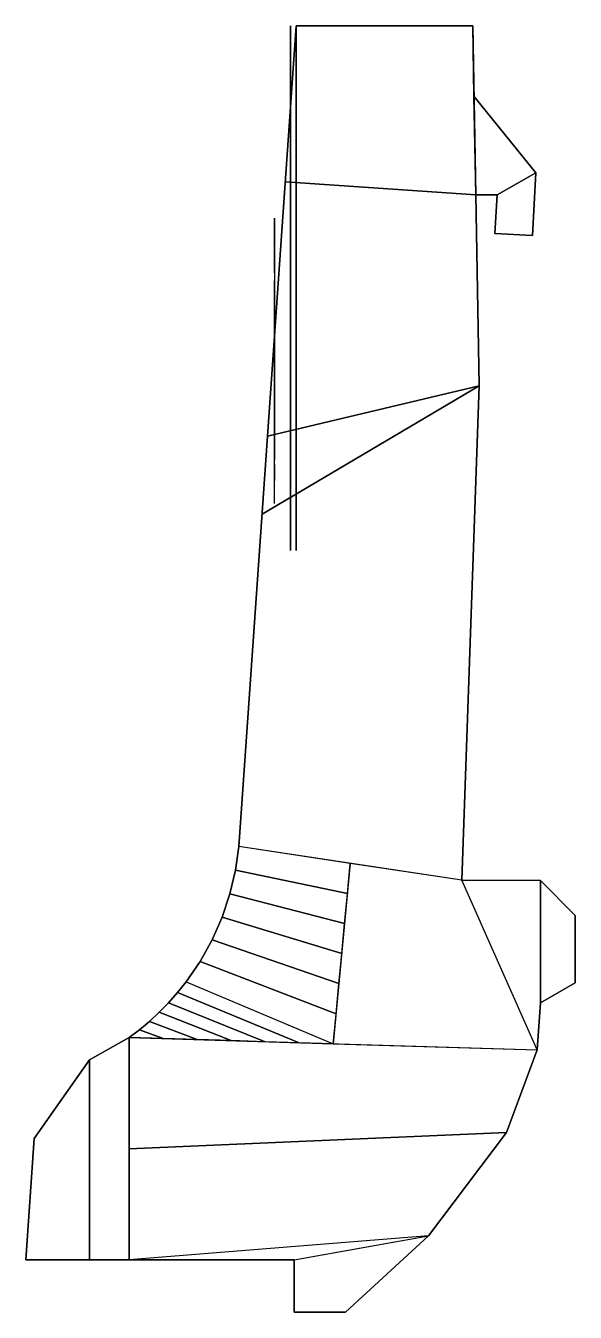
# Model space of a CAD drawing. Header units: millimetres. Extents: x -12.5 to 15.9, y -45.1 to 21.1.
import ezdxf

# ---------------------------------------------------------------- set-up
doc = ezdxf.new("R2010")
doc.units = ezdxf.units.MM
for name, color, linetype in [('ACESSORIOS', 1, 'Continuous'), ('AUX', 3, 'Continuous'), ('CINZA', 9, 'Continuous'), ('PRETO', 28, 'Continuous')]:
    doc.layers.add(name, color=color, linetype=linetype)

msp = doc.modelspace()

# ---------------------------------------------------------------- linework, layer by layer
at = {"layer": 'ACESSORIOS'}
for p, q in [((-1.479, -21.145, 0), (1.479, 21.145, 0)), ((4.266, -22.013, 8.375), (3.384, -31.305, 8.375)), ((-7.134, -30.986, 8.375), (3.384, -31.305, 8.375))]:
    msp.add_line(p, q, dxfattribs=at)
for points in [[(1.479, 21.145, -8.375), (10.576, 21.145, -8.375), (10.728, 12.425, -8.375), (0.917, 13.111, -8.375)], [(1.479, 21.145, 8.375), (10.576, 21.145, 8.375), (10.728, 12.425, 8.375), (0.917, 13.111, 8.375)], [(10.576, 21.145, 8.375), (10.639, 17.509, 8.375), (10.639, 17.509, -8.375), (10.576, 21.145, -8.375)], [(10.639, 17.509, -8.375), (13.83, 13.565, -8.375), (13.83, 13.565, 8.375), (10.639, 17.509, 8.375)], [(10.639, 17.509, -8.375), (13.83, 13.565, -8.375), (11.829, 12.425, -8.375), (10.728, 12.425, -8.375)], [(13.83, 13.565, 8.375), (10.639, 17.509, 8.375), (10.728, 12.425, 8.375), (11.829, 12.425, 8.375)], [(11.719, 10.446, 8.375), (13.651, 10.339, 8.375), (13.83, 13.565, 8.375), (11.829, 12.425, 8.375)], [(11.829, 12.425, -8.375), (13.83, 13.565, -8.375), (13.651, 10.339, -8.375), (11.719, 10.446, -8.375)], [(13.83, 13.565, -8.375), (11.829, 12.425, -8.375), (11.719, 10.446, -8.375), (13.651, 10.339, -8.375)], [(13.83, 13.565, 8.375), (11.829, 12.425, 8.375), (11.719, 10.446, 8.375), (13.651, 10.339, 8.375)], [(13.651, 10.339, -8.375), (13.83, 13.565, -8.375), (13.83, 13.565, 8.375), (13.651, 10.339, 8.375)], [(0.917, 13.111, -8.375), (10.728, 12.425, -8.375), (10.9, 2.594, -8.375), (-0.281, -4.017, -8.375)], [(0.917, 13.111, 8.375), (10.728, 12.425, 8.375), (10.9, 2.594, 8.375), (0, 0, 8.375)], [(11.829, 12.425, 8.375), (10.728, 12.425, 8.375), (10.728, 12.425, -8.375), (11.829, 12.425, -8.375)], [(10.728, 12.425, 8.375), (10.9, 2.594, 8.375), (10.9, 2.594, -8.375), (10.728, 12.425, -8.375)], [(11.719, 10.446, -8.375), (11.829, 12.425, -8.375), (11.829, 12.425, 8.375), (11.719, 10.446, 8.375)], [(11.719, 10.446, -8.375), (13.651, 10.339, -8.375), (13.651, 10.339, 8.375), (11.719, 10.446, 8.375)], [(10.9, 2.594, -8.375), (10.01, -22.881, -8.375), (-1.479, -21.145, -8.375), (-0.281, -4.017, -8.375)], [(10.9, 2.594, 8.375), (10.01, -22.881, 8.375), (-1.479, -21.145, 8.375), (0, 0, 8.375)], [(10.01, -22.881, 8.375), (10.9, 2.594, 8.375), (10.9, 2.594, -8.375), (10.01, -22.881, -8.375)], [(10.01, -22.881, 8.375), (4.266, -22.013, 8.375), (3.384, -31.305, 8.375), (13.901, -31.623, 8.375)], [(10.01, -22.881, -8.375), (4.266, -22.013, -8.375), (3.384, -31.305, -8.375), (13.901, -31.623, -8.375)], [(10.01, -22.881, -8.375), (14.065, -22.891, -8.375), (14.065, -22.891, 8.375), (10.01, -22.881, 8.375)], [(10.01, -22.881, 8.375), (14.065, -22.891, 8.375), (14.071, -29.193, 8.375), (13.901, -31.623, 8.375)], [(10.01, -22.881, -8.375), (14.065, -22.891, -8.375), (14.071, -29.193, -8.375), (13.901, -31.623, -8.375)], [(14.065, -22.891, 8.375), (15.863, -24.692, 8.375), (15.86, -28.163, 8.375), (14.071, -29.193, 8.375)], [(14.065, -22.891, -8.375), (15.863, -24.692, -8.375), (15.86, -28.163, -8.375), (14.071, -29.193, -8.375)], [(15.86, -28.163, -8.375), (15.863, -24.692, -8.375), (15.863, -24.692, 8.375), (15.86, -28.163, 8.375)], [(-4.637, -28.668, 9.159), (-4.637, -28.668, -7.591), (-4.199, -28.118, -7.571), (-4.199, -28.118, 9.179)], [(14.071, -29.193, -8.375), (15.86, -28.163, -8.375), (15.86, -28.163, 8.375), (14.071, -29.193, 8.375)], [(-5.1, -29.192, -7.665), (-5.1, -29.192, 9.085), (-4.637, -28.668, 9.159), (-4.637, -28.668, -7.591)], [(-6.086, -30.152, -7.948), (-6.086, -30.152, 8.802), (-5.584, -29.687, 8.964), (-5.584, -29.687, -7.786)], [(-5.584, -29.687, 8.964), (-5.584, -29.687, -7.786), (-5.1, -29.192, -7.665), (-5.1, -29.192, 9.085)], [(-6.604, -30.585, 8.604), (-6.604, -30.585, -8.146), (-6.086, -30.152, -7.948), (-6.086, -30.152, 8.802)], [(-9.185, -42.441, 8.375), (-9.185, -32.126, 8.375), (-7.134, -30.986, 8.375), (-7.134, -42.441, 8.375)], [(-9.185, -42.441, -8.375), (-9.185, -32.126, -8.375), (-7.134, -30.986, -8.375), (-7.134, -42.441, -8.375)], [(-6.604, -30.585, 8.604), (-7.134, -30.986, 8.375), (-7.134, -30.986, -8.375), (-6.604, -30.585, -8.146)], [(-7.134, -36.714, 8.375), (-7.134, -30.986, 8.375), (13.901, -31.623, 8.375), (12.31, -35.88, 8.375)], [(-7.134, -36.714, -8.375), (-7.134, -30.986, -8.375), (13.901, -31.623, -8.375), (12.31, -35.88, -8.375)], [(-12.468, -42.441, 8.375), (-12.03, -36.18, 8.375), (-9.185, -32.126, 8.375), (-9.185, -42.441, 8.375)], [(-12.468, -42.441, -8.375), (-12.03, -36.18, -8.375), (-9.185, -32.126, -8.375), (-9.185, -42.441, -8.375)], [(-12.03, -36.18, 8.375), (-12.468, -42.441, 8.375), (-12.468, -42.441, -8.375), (-12.03, -36.18, -8.375)], [(-7.134, -42.441, 8.375), (-7.134, -36.714, 8.375), (12.31, -35.88, 8.375), (8.298, -41.204, 8.375)], [(-7.134, -42.441, -8.375), (-7.134, -36.714, -8.375), (12.31, -35.88, -8.375), (8.298, -41.204, -8.375)], [(8.298, -41.204, 8.375), (-7.134, -42.441, 8.375), (1.366, -42.441, 8.375), (4.832, -41.822, 8.375)], [(1.366, -42.441, 8.375), (8.298, -41.204, 8.375), (4.01, -45.141, 8.375), (1.366, -45.141, 8.375)], [(-12.468, -42.441, -8.375), (1.366, -42.441, -8.375), (1.366, -42.441, 8.375), (-12.468, -42.441, 8.375)], [(1.366, -42.441, 8.375), (1.366, -45.141, 8.375), (1.366, -45.141, -8.375), (1.366, -42.441, -8.375)], [(4.01, -45.141, -8.375), (1.366, -45.141, -8.375), (1.366, -45.141, 8.375), (4.01, -45.141, 8.375)]]:
    msp.add_3dface(points, dxfattribs=at)
at = {"layer": 'AUX'}
for p, q in [((-9.185, -32.126, -8.375), (-12.03, -36.18, -8.375)), ((-12.03, -36.18, 8.375), (-9.185, -32.126, 8.375))]:
    msp.add_line(p, q, dxfattribs=at)
for points in [[(1.479, 21.145, -8.375), (-1.479, -21.145, -8.375), (-1.479, -21.145, 8.375), (1.479, 21.145, 8.375)], [(10.576, 21.145, 8.375), (10.576, 21.145, -8.375), (1.479, 21.145, -8.375), (1.479, 21.145, 8.375)], [(-1.479, -21.145, -8.375), (-1.651, -22.365, -8.042), (-1.651, -22.365, 8.708), (-1.479, -21.145, 8.375)], [(-1.651, -22.365, 8.708), (-1.938, -23.586, 8.938), (-1.938, -23.586, -7.812), (-1.651, -22.365, -8.042)], [(15.863, -24.692, -8.375), (14.065, -22.891, -8.375), (14.065, -22.891, 8.375), (15.863, -24.692, 8.375)], [(-1.938, -23.586, -7.812), (-2.34, -24.788, -7.67), (-2.34, -24.788, 9.08), (-1.938, -23.586, 8.938)], [(-2.34, -24.788, 9.08), (-2.34, -24.788, -7.67), (-2.854, -25.953, -7.598), (-2.854, -25.953, 9.152)], [(15.86, -28.163, -8.375), (15.863, -24.692, -8.375), (15.863, -24.692, 8.375), (15.86, -28.163, 8.375)], [(-2.854, -25.953, 9.152), (-3.477, -27.066, 9.177), (-3.477, -27.066, -7.573), (-2.854, -25.953, -7.598)], [(-3.477, -27.066, -7.573), (-4.199, -28.118, -7.571), (-4.199, -28.118, 9.179), (-3.477, -27.066, 9.177)], [(14.071, -29.193, 8.375), (15.86, -28.163, 8.375), (15.86, -28.163, -8.375), (14.071, -29.193, -8.375)], [(13.901, -31.623, -8.375), (14.071, -29.193, -8.375), (14.071, -29.193, 8.375), (13.901, -31.623, 8.375)], [(-7.134, -30.986, 8.375), (-7.134, -30.986, -8.375), (-9.185, -32.126, -8.375), (-9.185, -32.126, 8.375)], [(12.31, -35.88, 8.375), (13.901, -31.623, 8.375), (13.901, -31.623, -8.375), (12.31, -35.88, -8.375)], [(-9.185, -32.126, -8.375), (-12.03, -36.18, -8.375), (-12.03, -36.18, 8.375), (-9.185, -32.126, 8.375)], [(12.31, -35.88, -8.375), (8.298, -41.204, -8.375), (8.298, -41.204, 8.375), (12.31, -35.88, 8.375)], [(4.01, -45.141, 8.375), (8.298, -41.204, 8.375), (8.298, -41.204, -8.375), (4.01, -45.141, -8.375)]]:
    msp.add_3dface(points, dxfattribs=at)
at = {"layer": 'CINZA'}
for points in [[(0.363, 9.884, 2.773), (0.363, 8.708, 2.773), (0.363, 10.046, -1.445), (0.363, 11.228, -1.445)], [(0.363, 6.125, 2.773), (0.363, 4.949, 2.773), (0.363, 6.29, -1.445), (0.363, 7.472, -1.445)], [(0.363, 2.879, 1.627), (0.363, 1.703, 1.627), (0.363, 2.678, -1.445), (0.363, 3.86, -1.445)], [(0.363, 1.403, 1.627), (0.363, 0.221, 1.627), (0.363, 1.199, -1.445), (0.363, 2.381, -1.445)]]:
    msp.add_3dface(points, dxfattribs=at)
for points, invisible_edges in [([(0.363, 9.647, -0.182), (0.363, 9.515, -0.182), (0.363, 9.698, -1.376), (0.363, 9.971, -1.208)], 3), ([(0.363, 9.107, -0.569), (0.363, 9.515, -0.182), (0.363, 9.698, -1.376), (0.363, 8.732, -1.568)], 10), ([(0.363, 9.158, 0.601), (0.363, 9.515, -0.182), (0.363, 9.647, -0.182), (0.363, 9.131, 1.429)], 10), ([(0.363, 9.131, 1.429), (0.363, 8.021, 1.663), (0.363, 8.606, 0.727), (0.363, 9.158, 0.601)], 10), ([(0.363, 8.792, -0.422), (0.363, 9.107, -0.569), (0.363, 8.732, -1.568), (0.363, 7.898, -1.055)], 10), ([(0.363, 8.552, -0.137), (0.363, 8.792, -0.422), (0.363, 7.898, -1.055), (0.363, 7.388, -0.236)], 10), ([(0.363, 8.606, 0.727), (0.363, 8.411, 0.301), (0.363, 7.118, 0.814), (0.363, 8.021, 1.663)], 10), ([(0.363, 8.411, 0.301), (0.363, 8.552, -0.137), (0.363, 7.388, -0.236), (0.363, 7.118, 0.814)], 10), ([(0.363, 5.57, -0.449), (0.363, 5.507, -1.112), (0.363, 4.211, -0.575), (0.363, 4.331, -0.287)], 10), ([(0.363, 4.868, 1.627), (0.363, 3.692, 1.627), (0.363, 4.331, -0.287), (0.363, 5.57, -0.449)], 4), ([(0.363, 5.507, -1.112), (0.363, 4.667, -1.424), (0.363, 3.89, -0.575), (0.363, 4.211, -0.575)], 10), ([(0.363, 4.667, -1.424), (0.363, 3.749, -1.094), (0.363, 3.493, -0.295), (0.363, 3.89, -0.575)], 10), ([(0.363, 0.335, 1.279), (0.363, -0.151, 1.555), (0.363, 0.23, 0.739), (0.363, 0.596, 0.445)], 10), ([(0.363, -0.277, 0.445), (0.363, -1.459, 0.445), (0.363, -0.82, -1.445), (0.363, 0.362, -1.445)], 1), ([(0.363, -0.151, 1.555), (0.363, -1.24, 1.597), (0.363, -0.265, 0.607), (0.363, 0.23, 0.739)], 10), ([(0.363, -0.265, 0.607), (0.363, -0.277, 0.445), (0.363, -1.653, 1.215), (0.363, -1.24, 1.597)], 10), ([(0.363, -1.459, 0.445), (0.363, -1.909, 0.763), (0.363, -2.347, 1.603), (0.363, -0.277, 0.445)], 10), ([(0.363, -2.26, 0.331), (0.363, -3.478, 0.445), (0.363, -2.836, -1.445), (0.363, -1.66, -1.445)], 1), ([(0.363, -1.909, 0.763), (0.363, -2.284, 0.607), (0.363, -3.316, 1.474), (0.363, -2.347, 1.603)], 10), ([(0.363, -2.284, 0.607), (0.363, -2.26, 0.331), (0.363, -3.478, 0.445), (0.363, -3.316, 1.474)], 10)]:
    msp.add_3dface(points, dxfattribs=dict(at, invisible_edges=invisible_edges))
at = {"layer": 'PRETO'}
for points in [[(1.179, -5.893, 4.516), (1.179, -5.893, -4.517), (1.179, 21.145, -4.517), (1.179, 21.145, 4.516)], [(1.479, -5.893, 4.516), (1.479, -5.893, -4.517), (1.479, 21.145, -4.517), (1.479, 21.145, 4.516)]]:
    msp.add_3dface(points, dxfattribs=at)

# ---------------------------------------------------------------- meshes
at = {"layer": 'ACESSORIOS'}
mesh = msp.add_polymesh((2, 7), dxfattribs=at)
for k, corner in enumerate([(-1.479, -21.145, 8.375), (-1.651, -22.365, 8.708), (-1.938, -23.586, 8.938), (-2.34, -24.788, 9.08), (-2.854, -25.953, 9.152), (-3.477, -27.066, 9.177), (-4.199, -28.118, 9.179), (4.266, -22.013, 8.375), (4.119, -23.562, 8.375), (3.972, -25.11, 8.375), (3.825, -26.659, 8.375), (3.678, -28.208, 8.375), (3.531, -29.756, 8.375), (3.384, -31.305, 8.375)]):
    mesh.set_mesh_vertex(divmod(k, 7), corner)
mesh = msp.add_polymesh((2, 7), dxfattribs=at)
for k, corner in enumerate([(-1.479, -21.145, -8.375), (-1.651, -22.365, -8.042), (-1.938, -23.586, -7.812), (-2.34, -24.788, -7.67), (-2.854, -25.953, -7.598), (-3.477, -27.066, -7.573), (-4.199, -28.118, -7.571), (4.266, -22.013, -8.375), (4.119, -23.562, -8.375), (3.972, -25.11, -8.375), (3.825, -26.659, -8.375), (3.678, -28.208, -8.375), (3.531, -29.756, -8.375), (3.384, -31.305, -8.375)]):
    mesh.set_mesh_vertex(divmod(k, 7), corner)
mesh = msp.add_polymesh((2, 7), dxfattribs=at)
for k, corner in enumerate([(-7.134, -30.986, 8.375), (-6.604, -30.585, 8.604), (-6.086, -30.152, 8.802), (-5.584, -29.687, 8.964), (-5.1, -29.192, 9.085), (-4.637, -28.668, 9.159), (-4.199, -28.118, 9.179), (-7.134, -30.986, 8.375), (-5.381, -31.04, 8.375), (-3.628, -31.093, 8.375), (-1.875, -31.146, 8.375), (-0.122, -31.199, 8.375), (1.631, -31.252, 8.375), (3.384, -31.305, 8.375)]):
    mesh.set_mesh_vertex(divmod(k, 7), corner)
mesh = msp.add_polymesh((2, 7), dxfattribs=at)
for k, corner in enumerate([(-7.134, -30.986, -8.375), (-6.604, -30.585, -8.146), (-6.086, -30.152, -7.948), (-5.584, -29.687, -7.786), (-5.1, -29.192, -7.665), (-4.637, -28.668, -7.591), (-4.199, -28.118, -7.571), (-7.134, -30.986, -8.375), (-5.381, -31.04, -8.375), (-3.628, -31.093, -8.375), (-1.875, -31.146, -8.375), (-0.122, -31.199, -8.375), (1.631, -31.252, -8.375), (3.384, -31.305, -8.375)]):
    mesh.set_mesh_vertex(divmod(k, 7), corner)

doc.saveas('drawing.dxf')
